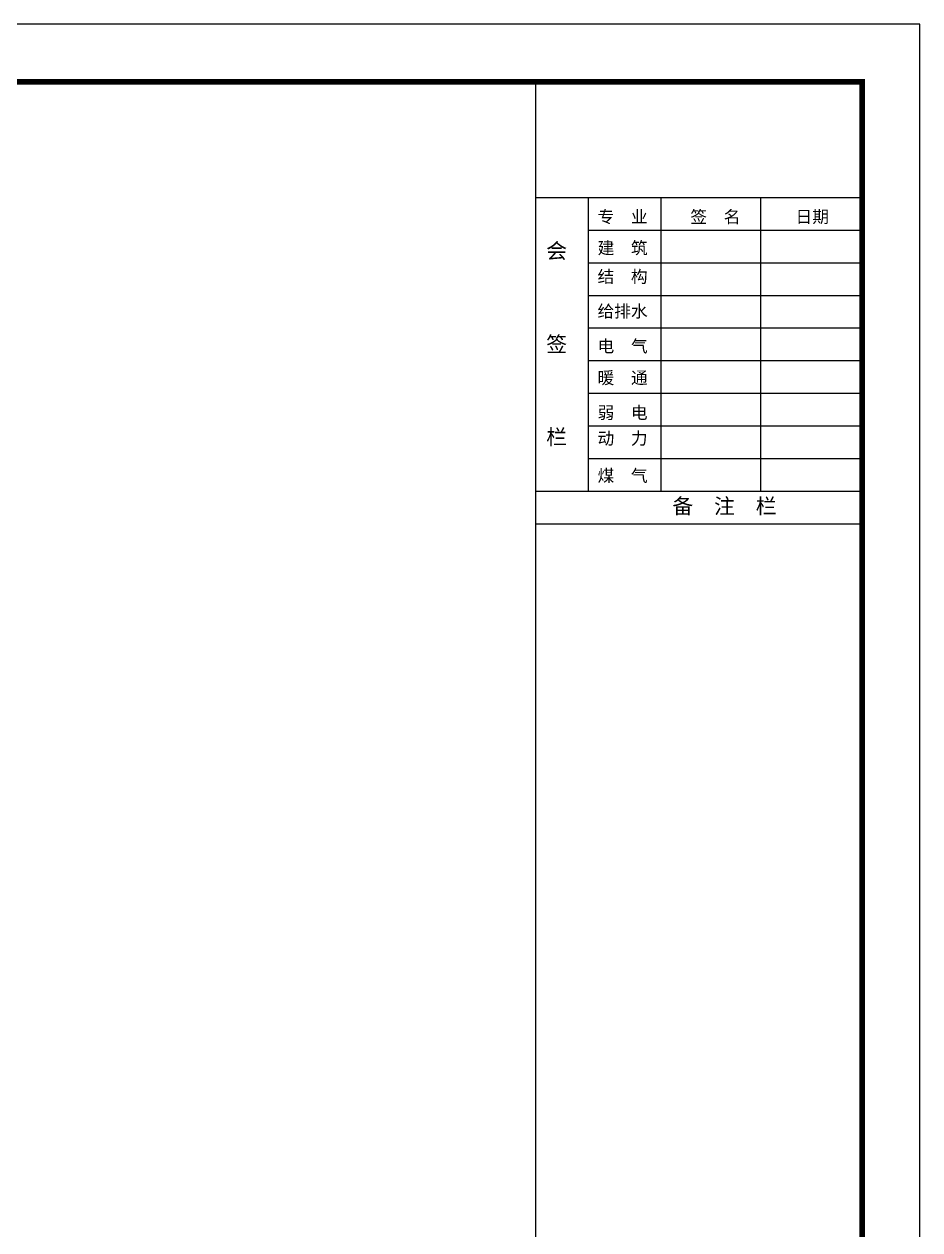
# Model space of a CAD drawing. Extents: x 2468086 to 6957054, y -3413633 to -667223.
# Drawn here: x 5212335 to 5243351, y -1133461 to -1091717 of the extents above; entities that cross this region are included whole.
import ezdxf
from ezdxf.enums import TextEntityAlignment as Align

# ---------------------------------------------------------------- set-up
doc = ezdxf.new("R2010")
doc.units = 0
doc.header["$LTSCALE"] = 100
doc.header["$MEASUREMENT"] = 0
doc.layers.add('PUB_TITLE', color=4, linetype='CONTINUOUS')
doc.layers.add('墙__实线', color=3, linetype='CONTINUOUS')
doc.styles.add('STYLEN3', font='', dxfattribs={"width": 2, "height": 2.5})
doc.styles.get('STYLEN3').set_extended_font_data('楷体_GB2312')

# ---------------------------------------------------------------- blocks, each defined once
blk = doc.blocks.new('a00')
at = {"layer": 'PUB_TITLE'}
for p, q in [((2363030, 4206231), (2363030, 4370431)), ((2374330, 4206231), (2374330, 4370431)), ((2363030, 4366431), (2374330, 4366431)), ((2364856, 4356260), (2364856, 4366431)), ((2367373, 4356260), (2367373, 4366431)), ((2370820, 4356260), (2370820, 4366431)), ((2364856, 4365300), (2374330, 4365300)), ((2364856, 4364170), (2374330, 4364170)), ((2364856, 4363040), (2374330, 4363040)), ((2364856, 4361910), (2374330, 4361910)), ((2364856, 4360780), (2374330, 4360780)), ((2364856, 4359650), (2374330, 4359650)), ((2364856, 4358520), (2374330, 4358520)), ((2364856, 4357390), (2374330, 4357390)), ((2363030, 4356260), (2374316, 4356260)), ((2363030, 4355130), (2374316, 4355130))]:
    blk.add_line(p, q, dxfattribs=at)
blk.add_lwpolyline([(2049330, 4204231), (2376330, 4204231), (2376330, 4372431), (2049330, 4372431)], close=True, dxfattribs=at)
at = {"layer": 'PUB_TITLE', "const_width": 200}
blk.add_lwpolyline([(2054330, 4206231), (2374330, 4206231), (2374330, 4370431), (2054330, 4370431)], close=True, dxfattribs=at)
at = {"layer": 'PUB_TITLE', "style": 'STYLEN3'}
for s, height, p in [('专  业', 423.8, (2366036, 4365768)), ('签  名', 423.8, (2369248, 4365768)), ('日期', 423.8, (2372604, 4365768)), ('会', 530, (2363753, 4364592)), ('建  筑', 423.8, (2366036, 4364691)), ('结  构', 423.8, (2366036, 4363697)), ('给排水', 423.8, (2366036, 4362496)), ('签', 530, (2363753, 4361371)), ('电  气', 423.8, (2366036, 4361291)), ('暖  通', 423.8, (2366036, 4360191)), ('弱  电', 423.8, (2366036, 4358985)), ('栏', 530, (2363753, 4358150)), ('动  力', 423.8, (2366036, 4358095)), ('煤  气', 423.8, (2366036, 4356805)), ('备  注  栏', 529.7, (2369563, 4355757))]:
    blk.add_text(s, height=height, dxfattribs=at).set_placement(p, align=Align.MIDDLE)

msp = doc.modelspace()

# ---------------------------------------------------------------- block references
at = {"layer": '墙__实线'}
msp.add_blockref('a00', (2867020.5, -5464147.8), dxfattribs=at)

doc.saveas('drawing.dxf')
